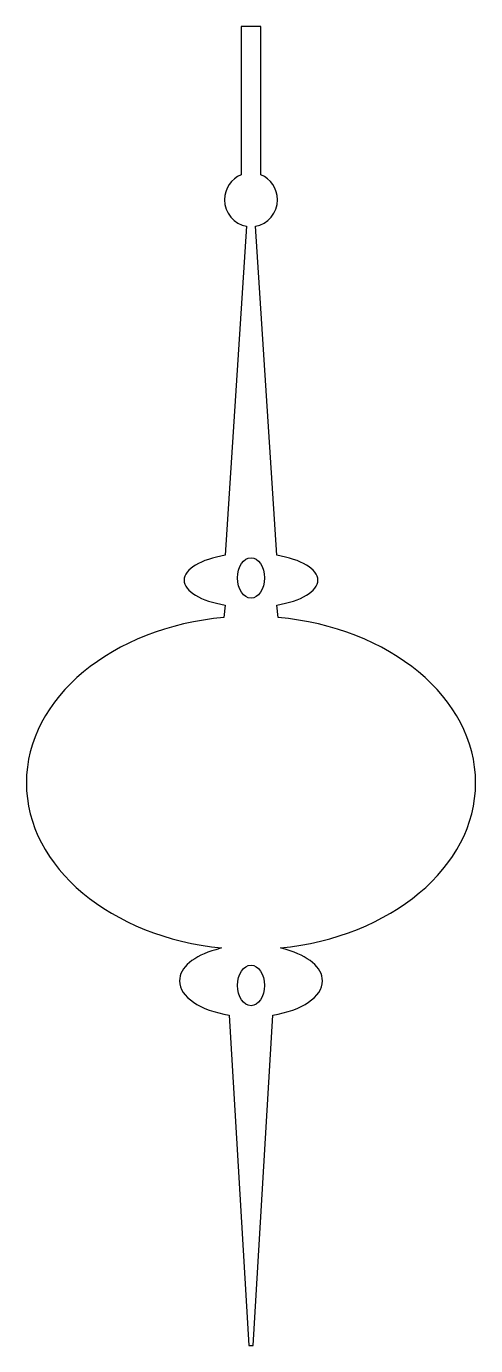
# Model space of a CAD drawing. Header units: centimetres. Extents: x -3.4 to 3.4, y -9.8 to 9.8.
import ezdxf

# ---------------------------------------------------------------- set-up
doc = ezdxf.new("R2010")
doc.units = ezdxf.units.CM
doc.header["$MEASUREMENT"] = 0
doc.layers.add('Camada 1', color=7, linetype='Continuous')

msp = doc.modelspace()

# ---------------------------------------------------------------- linework, layer by layer
at = {"layer": 'Camada 1'}
for points, knots in [([(-0.0336, -9.84716), (-0.0336, -9.84716), (-0.3266, -4.91379), (-0.3266, -4.91379), (-0.3266, -4.91379), (-0.75652, -4.84338), (-1.06706, -4.64119), (-1.06706, -4.40267), (-1.06706, -4.40267), (-1.06706, -4.20312), (-0.8497, -4.02897), (-0.52689, -3.93621), (-0.52689, -3.93621), (-0.52689, -3.93621), (-0.43802, -3.91036), (-0.43802, -3.91036), (-0.43802, -3.91036), (-2.08309, -3.74885), (-3.3524, -2.70663), (-3.3524, -1.44513), (-3.3524, -1.44513), (-3.3524, -0.17487), (-2.06547, 0.87291), (-0.40386, 1.0233), (-0.40386, 1.0233), (-0.40386, 1.0233), (-0.38404, 1.20798), (-0.38404, 1.20798), (-0.38404, 1.20798), (-0.74591, 1.26918), (-0.99983, 1.4125), (-0.99983, 1.57956), (-0.99983, 1.57956), (-0.99983, 1.74662), (-0.74591, 1.88989), (-0.38404, 1.95114), (-0.38404, 1.95114), (-0.38404, 1.95114), (-0.06585, 6.86284), (-0.06585, 6.86284), (-0.06585, 6.86284), (-0.25312, 6.89769), (-0.39491, 7.06197), (-0.39491, 7.25932), (-0.39491, 7.25932), (-0.39491, 7.42638), (-0.29336, 7.56965), (-0.14856, 7.6309), (-0.14856, 7.6309), (-0.14856, 7.6309), (-0.14856, 9.84716), (-0.14856, 9.84716), (-0.14856, 9.84716), (-0.14856, 9.84716), (-0.00003, 9.84716), (-0.00003, 9.84716), (-0.00003, 9.84716), (-0.00003, 9.84716), (0.14851, 9.84716), (0.14851, 9.84716), (0.14851, 9.84716), (0.14851, 9.84716), (0.14851, 7.63093), (0.14851, 7.63093), (0.14851, 7.63093), (0.29332, 7.56968), (0.39486, 7.42641), (0.39486, 7.25935), (0.39486, 7.25935), (0.39486, 7.062), (0.2531, 6.89774), (0.0658, 6.86287), (0.0658, 6.86287), (0.0658, 6.86287), (0.38396, 1.95117), (0.38396, 1.95117), (0.38396, 1.95117), (0.74591, 1.88992), (0.99978, 1.74665), (0.99978, 1.57959), (0.99978, 1.57959), (0.99978, 1.41253), (0.74589, 1.26921), (0.38396, 1.20801), (0.38396, 1.20801), (0.38396, 1.20801), (0.40378, 1.02333), (0.40378, 1.02333), (0.40378, 1.02333), (2.06542, 0.87294), (3.35235, -0.17486), (3.35235, -1.4451), (3.35235, -1.4451), (3.35235, -2.70661), (2.08304, -3.74883), (0.43796, -3.91033), (0.43796, -3.91033), (0.43796, -3.91033), (0.52683, -3.93618), (0.52683, -3.93618), (0.52683, -3.93618), (0.8496, -4.02894), (1.067, -4.20309), (1.067, -4.40264), (1.067, -4.40264), (1.067, -4.64119), (0.75646, -4.84336), (0.32656, -4.91376), (0.32656, -4.91376), (0.32656, -4.91376), (0.03356, -9.84713), (0.03356, -9.84713), (0.03356, -9.84713), (0.03356, -9.84713), (-0.0336, -9.84713), (-0.0336, -9.84713), (-0.0336, -9.84713), (-0.0336, -9.84713), (-0.0336, -9.84716), (-0.0336, -9.84716)], [0, 0, 0, 0, 0.03225806, 0.03225806, 0.03225806, 0.03225806, 0.06451613, 0.06451613, 0.06451613, 0.06451613, 0.09677419, 0.09677419, 0.09677419, 0.09677419, 0.12903226, 0.12903226, 0.12903226, 0.12903226, 0.16129032, 0.16129032, 0.16129032, 0.16129032, 0.19354839, 0.19354839, 0.19354839, 0.19354839, 0.22580645, 0.22580645, 0.22580645, 0.22580645, 0.25806452, 0.25806452, 0.25806452, 0.25806452, 0.29032258, 0.29032258, 0.29032258, 0.29032258, 0.32258065, 0.32258065, 0.32258065, 0.32258065, 0.35483871, 0.35483871, 0.35483871, 0.35483871, 0.38709677, 0.38709677, 0.38709677, 0.38709677, 0.41935484, 0.41935484, 0.41935484, 0.41935484, 0.4516129, 0.4516129, 0.4516129, 0.4516129, 0.48387097, 0.48387097, 0.48387097, 0.48387097, 0.51612903, 0.51612903, 0.51612903, 0.51612903, 0.5483871, 0.5483871, 0.5483871, 0.5483871, 0.58064516, 0.58064516, 0.58064516, 0.58064516, 0.61290323, 0.61290323, 0.61290323, 0.61290323, 0.64516129, 0.64516129, 0.64516129, 0.64516129, 0.67741935, 0.67741935, 0.67741935, 0.67741935, 0.70967742, 0.70967742, 0.70967742, 0.70967742, 0.74193548, 0.74193548, 0.74193548, 0.74193548, 0.77419355, 0.77419355, 0.77419355, 0.77419355, 0.80645161, 0.80645161, 0.80645161, 0.80645161, 0.83870968, 0.83870968, 0.83870968, 0.83870968, 0.87096774, 0.87096774, 0.87096774, 0.87096774, 0.90322581, 0.90322581, 0.90322581, 0.90322581, 0.93548387, 0.93548387, 0.93548387, 0.93548387, 1, 1, 1, 1]), ([(0, 1.31072), (0.11134, 1.31072), (0.20164, 1.44613), (0.20164, 1.61319), (0.20164, 1.61319), (0.20164, 1.78025), (0.11134, 1.91566), (0, 1.91566), (0, 1.91566), (-0.11136, 1.91566), (-0.20164, 1.78025), (-0.20164, 1.61319), (-0.20164, 1.61319), (-0.20164, 1.44613), (-0.11136, 1.31072), (0, 1.31072)], [0, 0, 0, 0, 0.2, 0.2, 0.2, 0.2, 0.4, 0.4, 0.4, 0.4, 0.6, 0.6, 0.6, 0.6, 1, 1, 1, 1]), ([(0, -4.77234), (0.11134, -4.77234), (0.20164, -4.63693), (0.20164, -4.46984), (0.20164, -4.46984), (0.20164, -4.30281), (0.11134, -4.16737), (0, -4.16737), (0, -4.16737), (-0.11136, -4.16737), (-0.20164, -4.30278), (-0.20164, -4.46984), (-0.20164, -4.46984), (-0.20164, -4.63693), (-0.11136, -4.77234), (0, -4.77234)], [0, 0, 0, 0, 0.2, 0.2, 0.2, 0.2, 0.4, 0.4, 0.4, 0.4, 0.6, 0.6, 0.6, 0.6, 1, 1, 1, 1])]:
    msp.add_open_spline(points, degree=3, knots=knots, dxfattribs=at)

doc.saveas('drawing.dxf')
